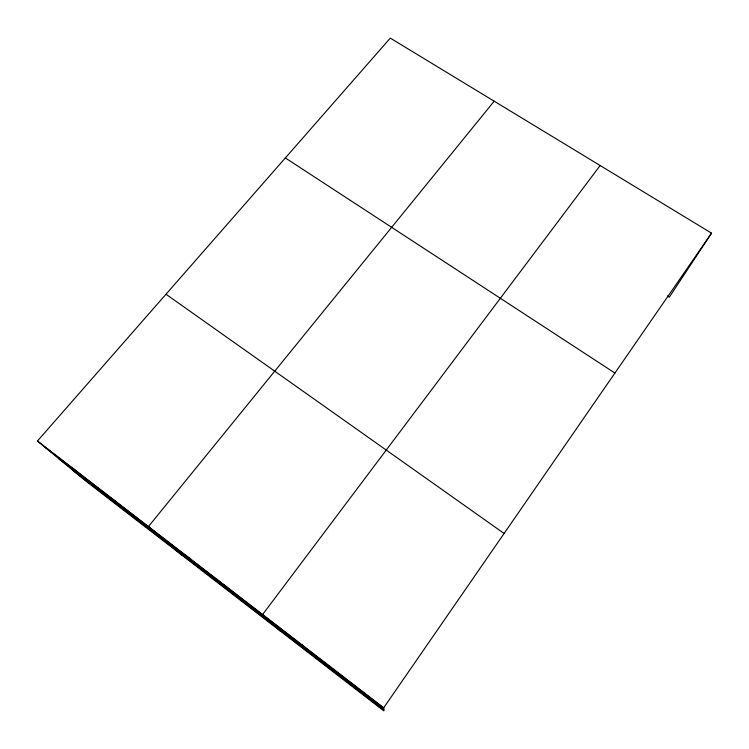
<?xml version="1.0" encoding="UTF-8"?>
<svg xmlns="http://www.w3.org/2000/svg" width="749" height="749" viewBox="0 0 749 749"><rect width="100%" height="100%" fill="white"/><g stroke="black" fill="none" stroke-linecap="round" stroke-linejoin="round"><path stroke-width="1.12" d="M711.55 233.154L383.703 707.777L383.844 710.885L85.395 480.736L37.45 441.011L390.295 38.115L711.55 233.154L669.297 297.194L667.322 295.949M600.155 165.52L262.627 614.498L280.332 631.07M494.19 101.19L148.461 526.538L181.895 555.159M285.35 157.945L614.91 373.049M165.988 294.235L504.105 533.466M37.45 441.011L383.703 707.777M44.097 446.526L383.722 708.208M58.937 458.809L383.769 709.181M72.925 470.4L383.806 710.089M73.739 468.977L79.759 473.995M110.74 497.476L116.086 501.989M185.789 555.299L189.74 558.745M223.839 584.613L227.069 587.506M302.193 644.973L303.879 646.687M342.536 676.066L343.407 677.152"/></g></svg>
